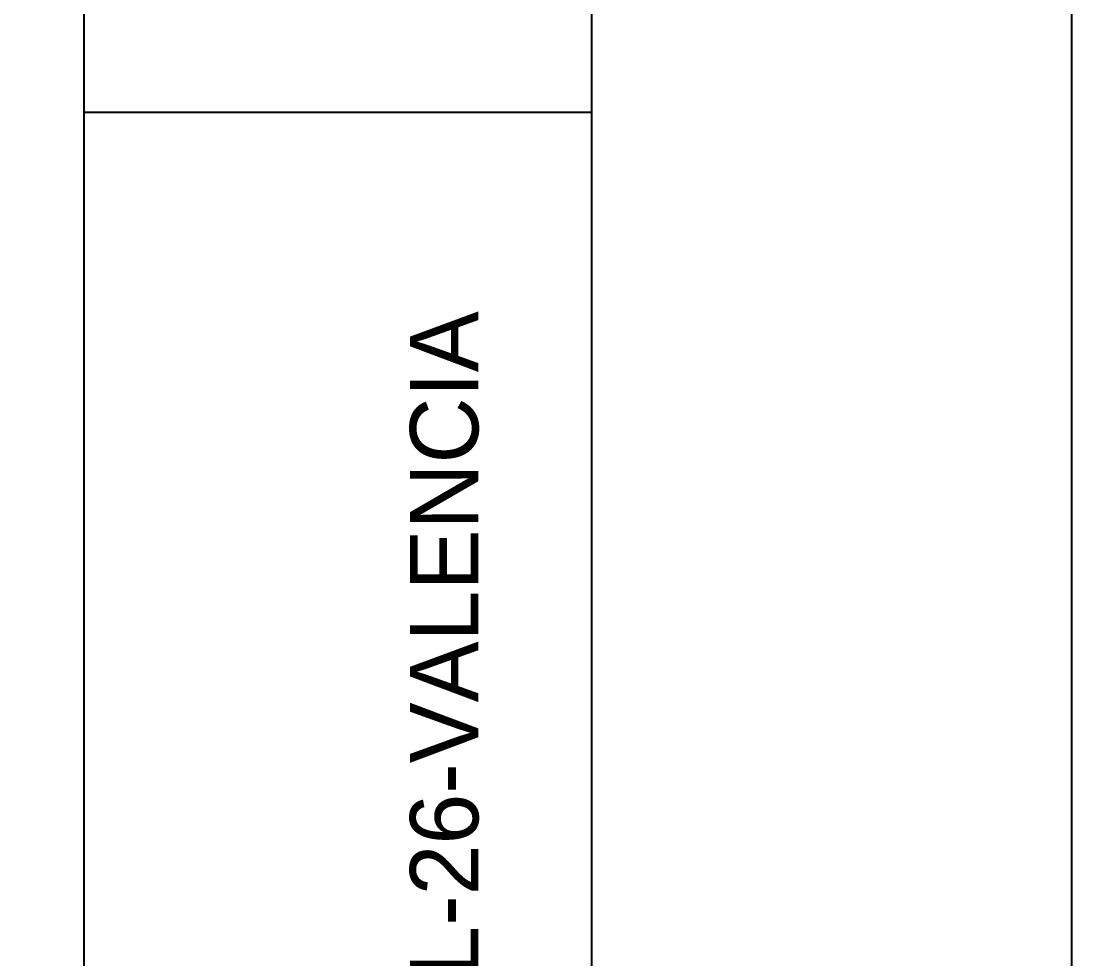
# Model space of a CAD drawing. Extents: x 730854 to 731444, y 4378581 to 4379608.
# Drawn here: x 731062.42 to 731085.85, y 4379504.34 to 4379524.91 of the extents above; entities that cross this region are included whole.
import ezdxf
from ezdxf.enums import TextEntityAlignment as Align

# ---------------------------------------------------------------- set-up
doc = ezdxf.new("R2010")
doc.units = 0
doc.linetypes.add('DASHED', pattern=[0])
doc.layers.get('0').update_dxf_attribs({"linetype": 'CONTINUOUS'})

msp = doc.modelspace()

# ---------------------------------------------------------------- linework, layer by layer
at = {"color": 0, "linetype": 'CONTINUOUS'}
for p, q in [((731074.94, 4379475.2), (731074.94, 4379594.48)), ((731063.8, 4379522.92), (731074.94, 4379522.92))]:
    msp.add_line(p, q, dxfattribs=at)
msp.add_lwpolyline([(731063.8, 4379428.19), (731063.8, 4379594.5), (731085.47, 4379594.5), (731085.47, 4379428.19)], close=True, dxfattribs=at)

# ---------------------------------------------------------------- texts
at = {"color": 0, "linetype": 'DASHED'}
msp.add_text('REFERENCIA D.G.C.: C-DL-26-VALENCIA', height=1.5, rotation=90, dxfattribs=at).set_placement((731071.7, 4379499.1), align=Align.MIDDLE)

# ---------------------------------------------------------------- meshes
at = {"color": 0, "linetype": 'CONTINUOUS'}
mesh = msp.add_polyface(dxfattribs=at)
corners = [(730854.5, 4378581), (730854.5, 4378581), (730854.5, 4378771.962), (731162.5, 4378581), (730854.5, 4378946.493), (731444, 4378581), (730854.5, 4379607.5), (731444, 4379242.007), (731444, 4379607.5)]
mesh.append_faces([[corners[k] for k in face] for face in [(0, 1, 3, 2), (2, 3, 5, 4), (4, 5, 7, 6), (6, 7, 8, 8)]], dxfattribs={"vtx0": -1, "vtx2": -1, "color": 0})
mesh = msp.add_polyface(dxfattribs=at)
corners = [(730864.5, 4379421), (730864.5, 4379421), (730864.5, 4379595.271), (731145.58, 4379421), (730864.5, 4379601.5), (731145.58, 4379427.229), (731145.58, 4379601.5)]
mesh.append_faces([[corners[k] for k in face] for face in [(0, 1, 3, 2), (2, 3, 5, 4), (4, 5, 6, 6)]], dxfattribs={"vtx0": -1, "vtx2": -1, "color": 0})

doc.saveas('drawing.dxf')
